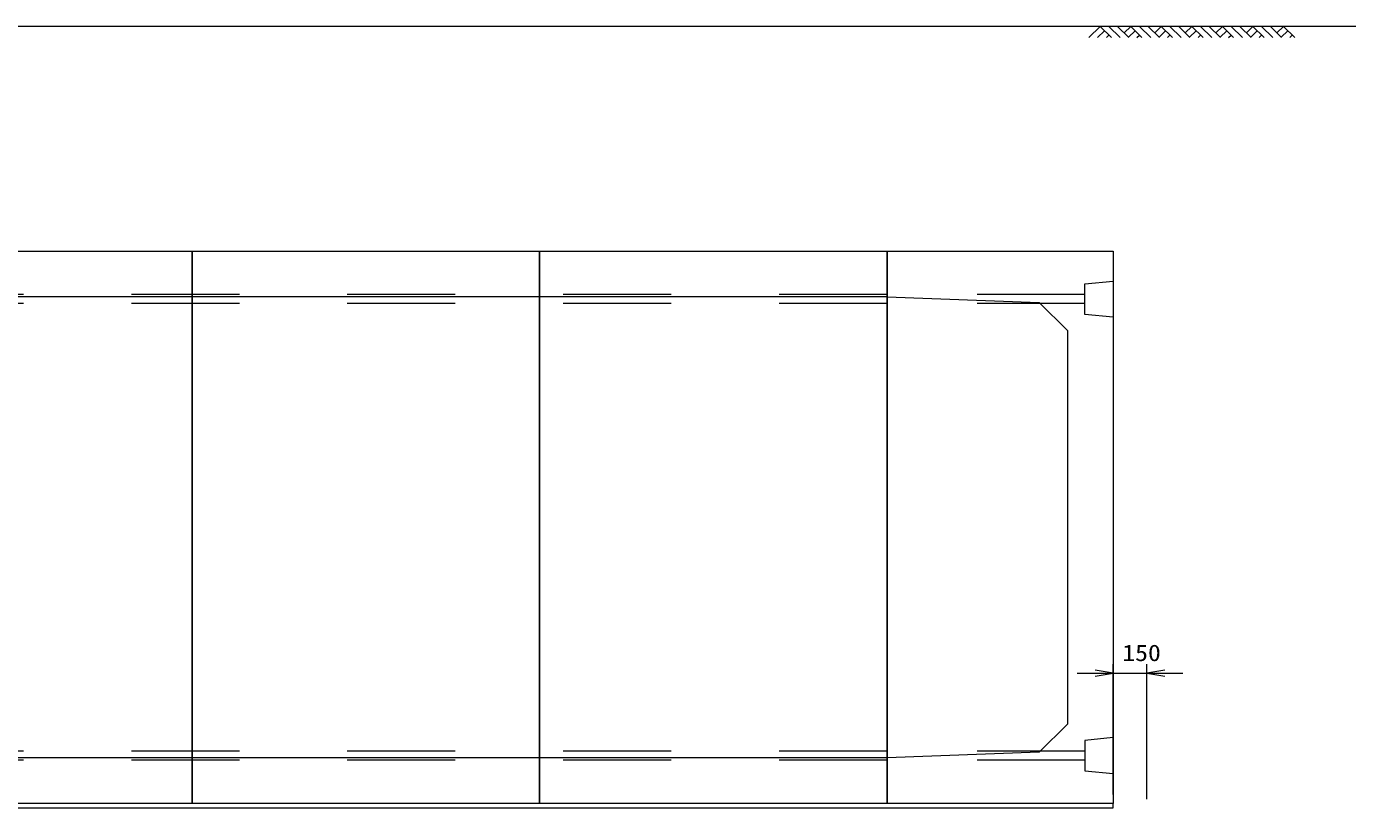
# Model space of a CAD drawing. Units: millimetres at full size; details may follow other scales. Extents: x 0 to 33600, y -138800 to -115040.
# Drawn here: x 24588 to 30463, y -123246 to -119790 of the extents above; entities that cross this region are included whole.
import ezdxf
from ezdxf.enums import TextEntityAlignment as Align

# ---------------------------------------------------------------- set-up
doc = ezdxf.new("R2010")
doc.units = ezdxf.units.MM
doc.header["$LTSCALE"] = 80.0044
doc.linetypes.add('DASHED_SPACED', pattern=[12, 6, -6])
for name, color, linetype, lineweight in [('0_2', 4, 'Continuous', 13), ('寸法', 6, 'Continuous', 13), ('ﾊｯﾁﾝｸﾞ', 4, 'Continuous', 9)]:
    doc.layers.add(name, color=color, linetype=linetype, lineweight=lineweight)
doc.styles.add('ＭＳ ゴシック', font='')
doc.styles.get('ＭＳ ゴシック').set_extended_font_data('MS Gothic')

# ---------------------------------------------------------------- blocks, each defined once
blk = doc.blocks.new('open_arrow')
at = {"color": 0, "linetype": 'Continuous', "lineweight": -2}
blk.add_lwpolyline([(7.5, 1.25), (0, 0), (7.5, -1.25)], dxfattribs=at)

msp = doc.modelspace()

# ---------------------------------------------------------------- linework, layer by layer
at = {"layer": '0_2'}
msp.add_line((31570, -119790), (13800, -119790), dxfattribs=at)
at = {"layer": '0_2', "linetype": 'DASHED_SPACED'}
for p, q in [((28415, -120983), (22235, -120983)), ((29295, -120983), (28415, -120983)), ((28415, -121023), (22235, -121023)), ((29295, -121023), (28415, -121023)), ((28415, -123013), (22235, -123013)), ((29295, -123013), (28415, -123013)), ((28415, -123053), (22235, -123053)), ((29295, -123053), (28415, -123053))]:
    msp.add_line(p, q, dxfattribs=at)
at = {"layer": '0_2', "color": 3}
for p, q in [((28415, -120993), (22235, -120993)), ((28415, -123043), (22235, -123043))]:
    msp.add_line(p, q, dxfattribs=at)
for points in [[(25325, -123246), (23780, -123246), (23780, -120790), (25325, -120790)], [(26870, -123246), (25325, -123246), (25325, -120790), (26870, -120790)], [(28415, -123246), (26870, -123246), (26870, -120790), (28415, -120790)], [(28415, -120790), (29420, -120790), (29420, -123246), (28415, -123246)]]:
    msp.add_lwpolyline(points, close=True, dxfattribs=at)
at = {"layer": '0_2', "linetype": 'DASHED_SPACED'}
for points in [[(29420, -121083), (29295, -121070.5), (29295, -120935.5), (29420, -120923)], [(29420, -122953), (29295, -122965.5), (29295, -123100.5), (29420, -123113)]]:
    msp.add_lwpolyline(points, close=True, dxfattribs=at)
at = {"layer": '0_2', "color": 3}
msp.add_lwpolyline([(28415, -120993), (29092, -121018), (29217, -121143), (29217, -122893), (29092, -123018), (28415, -123043)], dxfattribs=at)
at = {"layer": '寸法'}
for p, q in [((29260, -122666), (29730, -122666)), ((29420, -123206), (29420, -122626)), ((29570, -123226), (29570, -122626))]:
    msp.add_line(p, q, dxfattribs=at)
at = {"layer": 'ﾊｯﾁﾝｸﾞ'}
for p, q in [((29312.35, -119840), (29362.35, -119790)), ((29351.24, -119840), (29381.8, -119809.44)), ((29362.35, -119790), (29412.35, -119840)), ((29390.13, -119840), (29401.24, -119828.89)), ((29401.24, -119790), (29451.24, -119840)), ((29440.13, -119790), (29490.13, -119840)), ((29469.18, -119819.05), (29498.24, -119790)), ((29488.63, -119838.5), (29517.68, -119809.44)), ((29498.24, -119790), (29548.24, -119840)), ((29526.02, -119840), (29537.13, -119828.89)), ((29537.13, -119790), (29587.13, -119840)), ((29576.02, -119790), (29626.02, -119840)), ((29605.07, -119819.05), (29634.12, -119790)), ((29624.51, -119838.5), (29653.56, -119809.44)), ((29634.12, -119790), (29684.12, -119840)), ((29661.9, -119840), (29673.01, -119828.89)), ((29673.01, -119790), (29723.01, -119840)), ((29711.9, -119790), (29761.9, -119840)), ((29740.95, -119819.05), (29770, -119790)), ((29760.39, -119838.5), (29789.44, -119809.44)), ((29770, -119790), (29820, -119840)), ((29797.78, -119840), (29808.89, -119828.89)), ((29808.89, -119790), (29858.89, -119840)), ((29847.78, -119790), (29897.78, -119840)), ((29876.83, -119819.05), (29905.88, -119790)), ((29896.28, -119838.5), (29925.33, -119809.44)), ((29905.88, -119790), (29955.88, -119840)), ((29933.66, -119840), (29944.77, -119828.89)), ((29944.77, -119790), (29994.77, -119840)), ((29983.66, -119790), (30033.66, -119840)), ((30012.71, -119819.05), (30041.76, -119790)), ((30032.16, -119838.5), (30061.21, -119809.44)), ((30041.76, -119790), (30091.76, -119840)), ((30069.54, -119840), (30080.65, -119828.89)), ((30080.65, -119790), (30130.65, -119840)), ((30119.54, -119790), (30169.54, -119840)), ((30148.59, -119819.05), (30177.65, -119790)), ((30168.04, -119838.5), (30197.09, -119809.44)), ((30177.65, -119790), (30227.65, -119840)), ((30205.43, -119840), (30216.54, -119828.89))]:
    msp.add_line(p, q, dxfattribs=at)
msp.add_lwpolyline([(17527.5, -123266), (29420.5, -123266), (29420.5, -123246), (17527.5, -123246)], close=True, dxfattribs=at)

# ---------------------------------------------------------------- block references
at = {"layer": '寸法', "xscale": 10.7, "yscale": 10.7, "rotation": 180}
msp.add_blockref('open_arrow', (29420, -122666), dxfattribs=at)
at = {"layer": '寸法', "xscale": 10.7, "yscale": 10.7}
msp.add_blockref('open_arrow', (29570, -122666), dxfattribs=at)

# ---------------------------------------------------------------- texts
at = {"layer": '寸法', "style": 'ＭＳ ゴシック', "width": 1.15}
msp.add_text('150', height=73.31, dxfattribs=at).set_placement((29546.5, -122576), align=Align.MIDDLE_CENTER)

doc.saveas('drawing.dxf')
